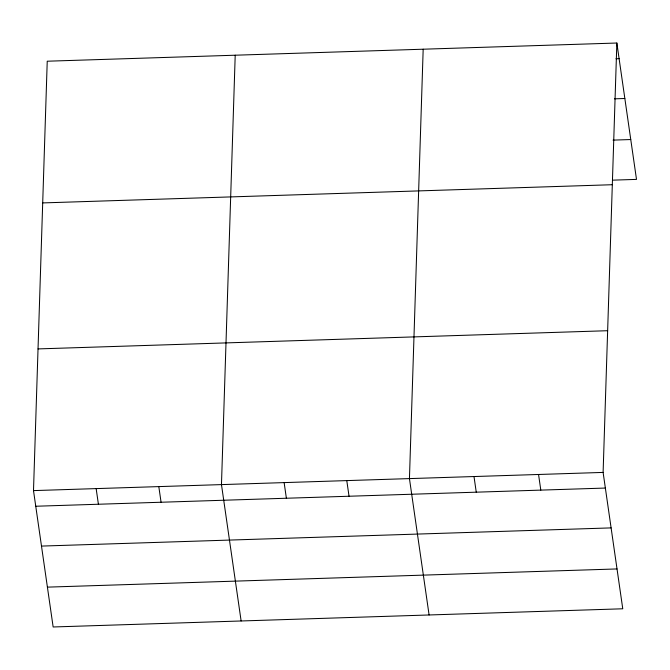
<?xml version="1.0" encoding="UTF-8"?>
<svg xmlns="http://www.w3.org/2000/svg" width="670" height="670" viewBox="0 0 670 670"><rect width="100%" height="100%" fill="white"/><g stroke="black" fill="none" stroke-linecap="round" stroke-linejoin="round"><path stroke-width="1" d="M616.852 43.022L603.109 472.417L622.765 608.787L53.148 626.978L33.5 490.607L47.235 61.213L616.852 43.022L636.5 179.392L612.556 180.155M235.212 55.208L221.469 484.603L241.125 620.973M423.18 49.203L409.445 478.598L429.093 614.968M615.981 58.759L619.105 58.659M614.432 98.833L624.842 98.498M613.058 140.114L630.755 139.544M42.704 202.918L612.313 184.719M38.031 348.911L607.648 330.712M33.5 490.607L603.109 472.417M35.753 506.244L605.362 488.053M41.498 546.083L611.107 527.893M47.411 587.138L617.02 568.939M538.554 474.477L540.807 490.113M474 476.538L476.253 492.174M346.784 480.599L349.036 496.236M284.13 482.601L286.383 498.237M158.815 486.604L161.068 502.24M96.153 488.606L98.406 504.242"/></g></svg>
